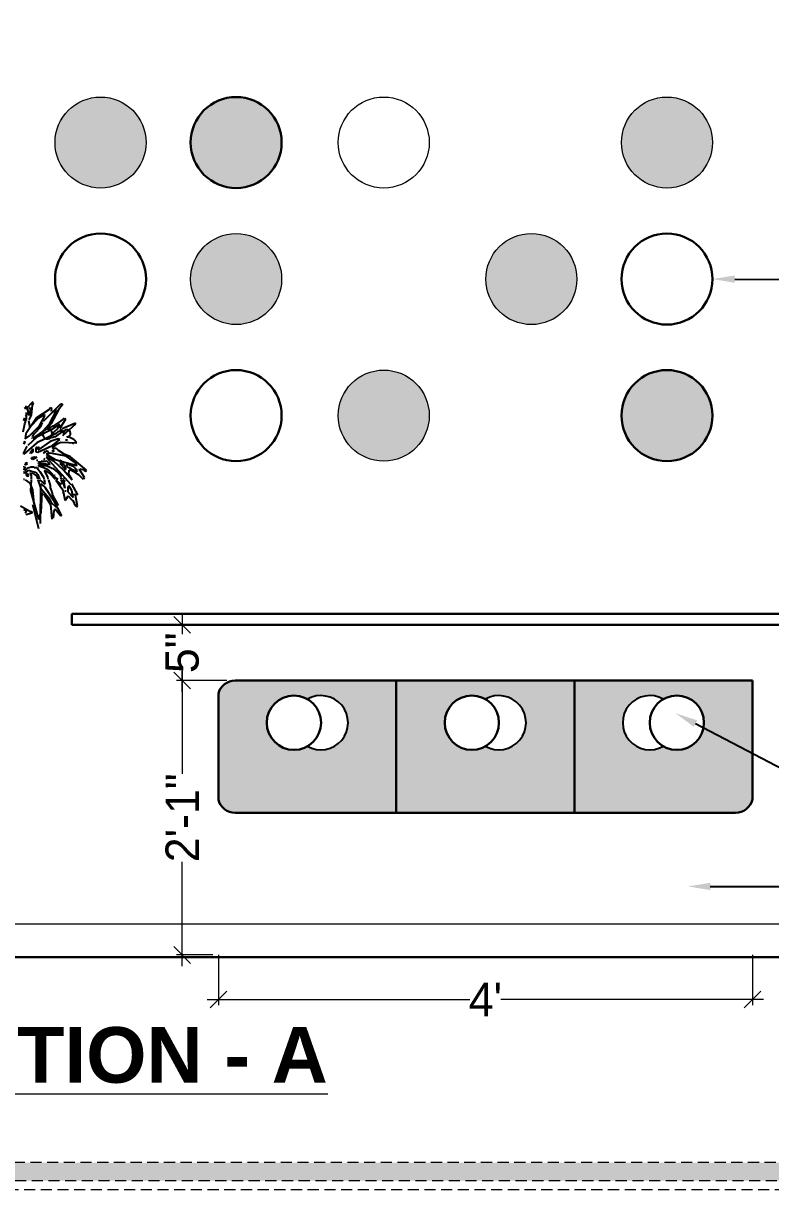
# Model space of a CAD drawing. Header units: millimetres. Extents: x 56222 to 3066687, y -650199 to -121287.
# Drawn here: x 134123.4 to 134190.6, y -183615.9 to -183511.1 of the extents above; entities that cross this region are included whole.
import ezdxf
from ezdxf import colors
from ezdxf.entities.mleader import LeaderData, LeaderLine
from ezdxf.math import Vec2, Vec3

# ---------------------------------------------------------------- set-up
doc = ezdxf.new("R2010")
doc.units = ezdxf.units.MM
doc.header["$MEASUREMENT"] = 0
doc.header["$PDMODE"] = 35
doc.linetypes.add('DASHED', pattern=[0.75, 0.5, -0.25])
doc.linetypes.add('DASHEDX2', pattern=[1.5, 1, -0.5])
doc.layers.get('Defpoints').update_dxf_attribs({"color": 220})
doc.layers.add('AR HATCH-7', color=7, linetype='Continuous')
for name, color, linetype, lineweight in [('DIM.', 250, 'Continuous', 13), ('Dimension', 10, 'DASHEDX2', 20), ('FURNI', 25, 'Continuous', 5), ('FURNITURE', 32, 'Continuous', 9), ('furniture dimensions', 1, 'DASHED', 0), ('GROUND FLOOR  ( HATCH )', 251, 'Continuous', 9), ('SECTION ( HATCH  )', 252, 'Continuous', 9), ('SECTION ( SLAB PLine )', 104, 'Continuous', 30), ('Text', 7, 'Continuous', 15), ('wall', 7, 'Continuous', 30)]:
    doc.layers.add(name, color=color, linetype=linetype, lineweight=lineweight)
doc.styles.add('century g', font='GOTHIC.TTF')
doc.styles.get("Standard").update_dxf_attribs({"font": 'arial.ttf', "height": 6})
doc.styles.add('style4', font='ARIALN.TTF')
doc.dimstyles.new('Archana', dxfattribs={"dimtxt": 2, "dimasz": 0.75, "dimexe": 0.5, "dimexo": 0.5, "dimgap": 0, "dimtad": 0, "dimzin": 0, "dimdsep": 46, "dimlunit": 4, "dimtxsty": 'century g', "dimblk": 'OBLIQUE', "dimcen": 0, "dimdle": 1, "dimclrd": 256, "dimclre": 256, "dimclrt": 256, "dimadec": 0, "dimazin": 0, "dimtfac": 1, "dimtofl": 0, "dimtmove": 1, "dimatfit": 3, "dimfxl": 1, "dimfxlon": 1, "dimtolj": 1, "dimtzin": 0, "dimlwd": -1, "dimlwe": -1, "dimarcsym": 0})

# ---------------------------------------------------------------- blocks, each defined once
blk = doc.blocks.new('A$C76AA168E')
at = {"color": 96, "linetype": 'ByBlock'}
for p, q in [((432.9, 1418.3), (429.4, 1422.9)), ((431.7, 1425.2), (435.2, 1425.2)), ((451.2, 1437.8), (432.9, 1418.3)), ((435.2, 1425.2), (442.1, 1402.3)), ((443.2, 1421.8), (440.9, 1419.5)), ((445.5, 1420.6), (443.2, 1421.8)), ((445.5, 1412.6), (445.5, 1420.6)), ((447.8, 1403.4), (451.2, 1437.8)), ((452.4, 1434.4), (450.1, 1429.8)), ((478.8, 1387.4), (523.5, 1432.1)), ((497.1, 1421.8), (492.5, 1417.2)), ((500.6, 1420.6), (497.1, 1421.8)), ((499.4, 1413.7), (500.6, 1420.6)), ((526.9, 1428.7), (517.8, 1417.2)), ((523.5, 1432.1), (526.9, 1432.1)), ((526.9, 1432.1), (526.9, 1428.7)), ((429.4, 1396.5), (427.2, 1388.5)), ((430.6, 1380.5), (435.2, 1394.2)), ((439.8, 1409.2), (431.7, 1400)), ((460.4, 1396.5), (432.9, 1355.2)), ((435.2, 1394.2), (435.2, 1410.3)), ((439.8, 1389.7), (443.2, 1370.2)), ((442.1, 1402.3), (445.5, 1412.6)), ((442.1, 1390.8), (447.8, 1403.4)), ((466.2, 1395.4), (443.2, 1372.4)), ((492.5, 1417.2), (460.4, 1396.5)), ((481.1, 1404.6), (466.2, 1395.4)), ((468.4, 1375.9), (482.2, 1401.1)), ((482.2, 1401.1), (481.1, 1404.6)), ((512, 1414.9), (492.5, 1379.3)), ((517.8, 1417.2), (498.3, 1381.6)), ((498.3, 1414.9), (499.4, 1413.7)), ((501.7, 1410.3), (510.9, 1417.2)), ((510.9, 1417.2), (512, 1414.9)), ((536.1, 1393.1), (521.2, 1369)), ((533.8, 1395.4), (536.1, 1393.1)), ((426, 1359.8), (430.6, 1380.5)), ((444.4, 1351.8), (468.4, 1375.9)), ((476.5, 1361), (450.1, 1342.6)), ((454.7, 1355.2), (470.7, 1372.4)), ((498.3, 1365.6), (461.6, 1346.1)), ((462.7, 1363.3), (463.9, 1364.4)), ((470.7, 1372.4), (476.5, 1383.9)), ((492.5, 1379.3), (476.5, 1361)), ((498.3, 1381.6), (489.1, 1369)), ((489.1, 1369), (491.4, 1367.9)), ((520.1, 1379.3), (498.3, 1365.6)), ((498.3, 1352.9), (515.5, 1369)), ((529.2, 1362.1), (508.6, 1347.2)), ((515.5, 1359.8), (509.7, 1355.2)), ((515.5, 1369), (521.2, 1378.2)), ((528.1, 1363.3), (515.5, 1359.8)), ((521.2, 1378.2), (520.1, 1379.3)), ((521.2, 1369), (529.2, 1362.1)), ((561.4, 1382.8), (526.9, 1367.9)), ((529.2, 1350.7), (562.5, 1380.5)), ((535, 1361), (536.1, 1362.1)), ((562.5, 1380.5), (561.4, 1382.8)), ((430.6, 1334.6), (427.2, 1332.3)), ((427.2, 1332.3), (428.3, 1328.9)), ((428.3, 1328.9), (431.7, 1333.4)), ((461.6, 1331.2), (428.3, 1302.5)), ((431.7, 1333.4), (430.6, 1334.6)), ((432.9, 1355.2), (431.7, 1341.5)), ((431.7, 1341.5), (443.2, 1350.7)), ((461.6, 1346.1), (438.6, 1324.3)), ((450.1, 1342.6), (448.9, 1344.9)), ((450.1, 1347.2), (454.7, 1355.2)), ((509.7, 1355.2), (461.6, 1331.2)), ((496, 1334.6), (463.9, 1312.8)), ((516.6, 1341.5), (496, 1334.6)), ((508.6, 1347.2), (499.4, 1344.9)), ((501.7, 1324.3), (521.2, 1340.3)), ((501.7, 1318.5), (515.5, 1330)), ((515.5, 1330), (523.5, 1333.4)), ((521.2, 1340.3), (516.6, 1341.5)), ((523.5, 1333.4), (564.8, 1331.2)), ((536.1, 1339.2), (540.7, 1339.2)), ((553.3, 1331.2), (556.8, 1328.9)), ((428.3, 1305.9), (436.3, 1323.1)), ((428.3, 1302.5), (428.3, 1305.9)), ((444.4, 1305.9), (451.2, 1316.2)), ((445.5, 1303.6), (444.4, 1305.9)), ((451.2, 1308.2), (445.5, 1303.6)), ((451.2, 1316.2), (451.2, 1308.2)), ((462.7, 1320.8), (459.3, 1318.5)), ((459.3, 1318.5), (459.3, 1308.2)), ((459.3, 1308.2), (463.9, 1307.1)), ((467.3, 1320.8), (460.4, 1316.2)), ((463.9, 1307.1), (501.7, 1324.3)), ((478.8, 1303.6), (487.9, 1311.7)), ((489.1, 1309.4), (479.9, 1308.2)), ((497.1, 1304.8), (485.7, 1302.5)), ((485.7, 1302.5), (508.6, 1288.7)), ((487.9, 1311.7), (493.7, 1303.6)), ((492.5, 1320.8), (489.1, 1317.4)), ((537.3, 1296.7), (497.1, 1304.8)), ((506.3, 1316.2), (501.7, 1318.5)), ((501.7, 1312.8), (501.7, 1309.4)), ((506.3, 1310.5), (501.7, 1312.8)), ((501.7, 1309.4), (506.3, 1310.5)), ((512, 1317.4), (506.3, 1316.2)), ((517.8, 1311.7), (512, 1317.4)), ((532.7, 1302.5), (517.8, 1311.7)), ((548.7, 1295.6), (532.7, 1302.5)), ((427.2, 1269.2), (430.6, 1270.4)), ((432.9, 1279.5), (430.6, 1277.2)), ((430.6, 1277.2), (431.7, 1274.9)), ((430.6, 1270.4), (431.7, 1266.9)), ((431.7, 1274.9), (437.5, 1278.4)), ((437.5, 1278.4), (432.9, 1279.5)), ((438.6, 1266.9), (446.7, 1269.2)), ((446.7, 1269.2), (453.5, 1269.2)), ((447.8, 1289.9), (448.9, 1293.3)), ((451.2, 1288.7), (447.8, 1289.9)), ((448.9, 1293.3), (455.8, 1295.6)), ((461.6, 1294.4), (451.2, 1288.7)), ((453.5, 1269.2), (454.7, 1268.1)), ((455.8, 1295.6), (461.6, 1294.4)), ((460.4, 1286.4), (463.9, 1286.4)), ((466.2, 1281.8), (465, 1280.7)), ((465, 1280.7), (466.2, 1278.4)), ((466.2, 1273.8), (465, 1272.7)), ((465, 1272.7), (466.2, 1273.8)), ((465, 1272.7), (481.1, 1266.9)), ((471.9, 1281.8), (466.2, 1281.8)), ((466.2, 1278.4), (478.8, 1278.4)), ((467.3, 1273.8), (477.6, 1273.8)), ((473, 1283), (471.9, 1281.8)), ((484.5, 1283), (473, 1283)), ((477.6, 1273.8), (478.8, 1272.7)), ((478.8, 1291), (482.2, 1288.7)), ((478.8, 1278.4), (479.9, 1277.2)), ((478.8, 1272.7), (485.7, 1272.7)), ((479.9, 1277.2), (485.7, 1277.2)), ((486.8, 1285.3), (484.5, 1283)), ((485.7, 1294.4), (549.9, 1223.3)), ((491.4, 1293.3), (485.7, 1294.4)), ((485.7, 1294.4), (491.4, 1293.3)), ((485.7, 1277.2), (486.8, 1276.1)), ((485.7, 1272.7), (497.1, 1268.1)), ((494.8, 1277.2), (486.8, 1285.3)), ((486.8, 1276.1), (492.5, 1276.1)), ((505.2, 1284.1), (492.5, 1292.2)), ((492.5, 1276.1), (493.7, 1274.9)), ((493.7, 1274.9), (494.8, 1277.2)), ((530.4, 1261.2), (505.2, 1284.1)), ((508.6, 1288.7), (564.8, 1272.7)), ((521.2, 1286.4), (524.7, 1284.1)), ((525.8, 1279.5), (521.2, 1278.4)), ((521.2, 1278.4), (536.1, 1262.3)), ((533.8, 1272.7), (525.8, 1279.5)), ((530.4, 1268.1), (529.2, 1269.2)), ((529.2, 1269.2), (530.4, 1268.1)), ((531.5, 1276.1), (530.4, 1277.2)), ((530.4, 1277.2), (531.5, 1276.1)), ((537.3, 1264.6), (533.8, 1272.7)), ((556.8, 1283), (537.3, 1296.7)), ((539.6, 1276.1), (538.4, 1274.9)), ((538.4, 1274.9), (539.6, 1271.5)), ((545.3, 1274.9), (539.6, 1276.1)), ((539.6, 1271.5), (543, 1268.1)), ((548.7, 1272.7), (545.3, 1274.9)), ((590, 1261.2), (548.7, 1295.6)), ((556.8, 1270.4), (548.7, 1272.7)), ((565.9, 1273.8), (556.8, 1283)), ((567.1, 1260), (556.8, 1270.4)), ((564.8, 1272.7), (565.9, 1273.8)), ((431.7, 1266.9), (427.2, 1261.2)), ((428.3, 1255.4), (430.6, 1257.7)), ((428.3, 1255.4), (429.4, 1253.2)), ((429.4, 1253.2), (440.9, 1261.2)), ((431.7, 1260), (438.6, 1266.9)), ((435.2, 1250.9), (432.9, 1248.6)), ((432.9, 1248.6), (436.3, 1245.1)), ((437.5, 1250.9), (435.2, 1250.9)), ((436.3, 1245.1), (440.9, 1246.3)), ((440.9, 1246.3), (437.5, 1250.9)), ((440.9, 1261.2), (445.5, 1258.9)), ((445.5, 1254.3), (444.4, 1253.2)), ((444.4, 1253.2), (445.5, 1254.3)), ((444.4, 1253.2), (446.7, 1246.3)), ((445.5, 1258.9), (451.2, 1257.7)), ((446.7, 1253.2), (452.4, 1252)), ((446.7, 1246.3), (446.7, 1237.1)), ((451.2, 1257.7), (458.1, 1255.4)), ((452.4, 1252), (460.4, 1246.3)), ((454.7, 1268.1), (461.6, 1268.1)), ((458.1, 1255.4), (463.9, 1249.7)), ((461.6, 1253.2), (460.4, 1254.3)), ((460.4, 1254.3), (461.6, 1253.2)), ((460.4, 1246.3), (463.9, 1237.1)), ((461.6, 1268.1), (469.6, 1257.7)), ((465, 1265.8), (463.9, 1266.9)), ((463.9, 1266.9), (465, 1265.8)), ((463.9, 1249.7), (468.4, 1237.1)), ((469.6, 1257.7), (478.8, 1242.8)), ((478.8, 1242.8), (479.9, 1237.1)), ((481.1, 1266.9), (486.8, 1264.6)), ((482.2, 1260), (481.1, 1258.9)), ((481.1, 1258.9), (482.2, 1260)), ((481.1, 1258.9), (489.1, 1242.8)), ((483.4, 1260), (496, 1250.9)), ((486.8, 1264.6), (493.7, 1258.9)), ((489.1, 1242.8), (490.2, 1237.1)), ((493.7, 1258.9), (512, 1240.5)), ((496, 1250.9), (508.6, 1237.1)), ((497.1, 1268.1), (499.4, 1265.8)), ((499.4, 1265.8), (501.7, 1265.8)), ((501.7, 1265.8), (514.3, 1256.6)), ((507.4, 1247.4), (506.3, 1248.6)), ((506.3, 1248.6), (507.4, 1247.4)), ((512, 1240.5), (515.5, 1237.1)), ((514.3, 1256.6), (523.5, 1246.3)), ((523.5, 1246.3), (522.4, 1241.7)), ((522.4, 1241.7), (524.7, 1237.1)), ((530.4, 1238.2), (529.2, 1237.1)), ((529.2, 1237.1), (530.4, 1238.2)), ((553.3, 1234.8), (530.4, 1261.2)), ((532.7, 1237.1), (531.5, 1238.2)), ((531.5, 1238.2), (532.7, 1237.1)), ((536.1, 1262.3), (537.3, 1264.6)), ((543, 1268.1), (545.3, 1268.1)), ((544.2, 1249.7), (545.3, 1261.2)), ((552.2, 1237.1), (544.2, 1249.7)), ((545.3, 1268.1), (549.9, 1264.6)), ((549.9, 1264.6), (559.1, 1261.2)), ((559.1, 1261.2), (565.9, 1257.7)), ((565.9, 1257.7), (567.1, 1260)), ((571.7, 1262.3), (572.8, 1264.6)), ((585.4, 1241.7), (571.7, 1262.3)), ((572.8, 1264.6), (580.9, 1262.3)), ((580.9, 1262.3), (587.7, 1257.7)), ((583.2, 1237.1), (585.4, 1241.7)), ((587.7, 1257.7), (590, 1261.2)), ((427.2, 1237.1), (429.4, 1237.1)), ((431.7, 1235.9), (443.2, 1226.8)), ((443.2, 1226.8), (450.1, 1209.6)), ((446.7, 1235.9), (445.5, 1207.3)), ((450.1, 1209.6), (453.5, 1175.2)), ((463.9, 1235.9), (471.9, 1213)), ((468.4, 1235.9), (482.2, 1224.5)), ((470.7, 1122.4), (471.9, 1225.6)), ((471.9, 1225.6), (482.2, 1216.4)), ((471.9, 1213), (492.5, 1188.9)), ((483.4, 1227.9), (481.1, 1235.9)), ((482.2, 1224.5), (483.4, 1227.9)), ((482.2, 1216.4), (504, 1184.3)), ((491.4, 1235.9), (496, 1221)), ((496, 1221), (496, 1215.3)), ((496, 1215.3), (500.6, 1205)), ((510.9, 1234.8), (529.2, 1209.6)), ((525.8, 1223.3), (510.9, 1234.8)), ((531.5, 1224.5), (524.7, 1235.9)), ((526.9, 1230.2), (525.8, 1223.3)), ((529.2, 1209.6), (533.8, 1184.3)), ((530.4, 1234.8), (533.8, 1214.2)), ((536.1, 1231.4), (530.4, 1234.8)), ((533.8, 1214.2), (531.5, 1224.5)), ((544.2, 1219.9), (541.9, 1217.6)), ((541.9, 1217.6), (541.9, 1205)), ((552.2, 1208.4), (544.2, 1219.9)), ((549.9, 1223.3), (551, 1225.6)), ((551, 1225.6), (567.1, 1196.9)), ((555.6, 1190.1), (552.2, 1208.4)), ((445.5, 1207.3), (466.2, 1132.7)), ((473, 1152.2), (475.3, 1202.7)), ((478.8, 1200.4), (497.1, 1171.7)), ((492.5, 1188.9), (498.3, 1177.4)), ((500.6, 1205), (501.7, 1195.8)), ((501.7, 1195.8), (516.6, 1169.4)), ((504, 1184.3), (525.8, 1143)), ((529.2, 1203.8), (531.5, 1199.2)), ((533.8, 1207.3), (537.3, 1207.3)), ((533.8, 1184.3), (536.1, 1183.2)), ((536.1, 1183.2), (543, 1194.7)), ((539.6, 1191.2), (539.6, 1187.8)), ((541.9, 1205), (555.6, 1190.1)), ((543, 1194.7), (559.1, 1176.3)), ((567.1, 1196.9), (548.7, 1198.1)), ((554.5, 1183.2), (560.2, 1170.6)), ((567.1, 1168.3), (561.4, 1195.8)), ((419.1, 1168.3), (443.2, 1154.5)), ((427.2, 1159.1), (435.2, 1153.4)), ((435.2, 1153.4), (431.7, 1149.9)), ((448.9, 1149.9), (432.9, 1145.3)), ((443.2, 1154.5), (448.9, 1153.4)), ((448.9, 1153.4), (448.9, 1149.9)), ((450.1, 1171.7), (466.2, 1109.8)), ((453.5, 1175.2), (455.8, 1169.4)), ((466.2, 1132.7), (473, 1152.2)), ((497.1, 1171.7), (500.6, 1133.9)), ((498.3, 1177.4), (512, 1164.8)), ((505.2, 1156.8), (504, 1136.2)), ((508.6, 1160.2), (505.2, 1156.8)), ((522.4, 1143), (508.6, 1160.2)), ((512, 1164.8), (513.2, 1166)), ((560.2, 1170.6), (564.8, 1166)), ((564.8, 1166), (567.1, 1168.3)), ((525.8, 1143), (522.4, 1143))]:
    blk.add_line(p, q, dxfattribs=at)
for centre, radius, start, end in [((446.7, 1484.9), 123.9, 290.9245, 314.2559), ((489.1, 1354.1), 12.6, 344.7449, 318.3665), ((539.6, 1356.4), 9.18, 270, 206.5651), ((539.6, 1317.4), 28.7, 28.6105, 90), ((523.5, 1190.1), 74.6, 38.2544, 72.9622)]:
    blk.add_arc(centre, radius, start, end, dxfattribs=at)
blk = doc.blocks.new('_Oblique')
at = {"layer": 'wall', "color": 0, "lineweight": -2}
blk.add_line((-0.5, -0.5), (0.5, 0.5), dxfattribs=at)
blk = doc.blocks.new('*D260')
at = {"layer": 'Defpoints', "color": 0, "linetype": 'Continuous', "lineweight": 30, "transparency": 16777216}
for p in [(134137.7, -183570.18), (134142.46, -183570.18, 0), (134140.95, -183594.84)]:
    blk.add_point(p, dxfattribs=at)
at = {"layer": 'furniture dimensions', "color": 5, "linetype": 'Continuous', "transparency": 16777216}
for p, q in [((134137.7, -183569.18), (134137.7, -183578.56)), ((134141.7, -183570.18), (134137.2, -183570.18)), ((134137.7, -183595.84), (134137.7, -183586.47))]:
    blk.add_line(p, q, dxfattribs=at)
at = {"layer": 'furniture dimensions', "color": 5, "linetype": 'ByBlock', "transparency": 16777216}
blk.add_line((134140.45, -183594.84), (134137.2, -183594.84), dxfattribs=at)
at = {"layer": 'furniture dimensions', "color": 5, "linetype": 'Continuous', "transparency": 16777216, "xscale": 1.5, "yscale": 1.5, "zscale": 1.5}
for p, rotation in [((134137.7, -183570.18), 90), ((134137.7, -183594.84), 270)]:
    blk.add_blockref('_Oblique', p, dxfattribs=dict(at, rotation=rotation))
at = {"layer": 'furniture dimensions', "linetype": 'Continuous', "lineweight": 0, "transparency": 16777216, "insert": (134137.7, -183582.51), "char_height": 3, "attachment_point": 5, "rotation": 90, "style": 'century g'}
blk.add_mtext('\\A1;2\'-1"', dxfattribs=at)
blk = doc.blocks.new('*D261')
at = {"layer": 'Defpoints', "color": 0, "linetype": 'Continuous', "lineweight": 30, "transparency": 16777216}
for p in [(134137.7, -183565.18), (134142.46, -183565.18, 0), (134144.11, -183570.18, 0)]:
    blk.add_point(p, dxfattribs=at)
at = {"layer": 'furniture dimensions', "color": 5, "linetype": 'Continuous', "transparency": 16777216}
for p, q in [((134137.7, -183564.18), (134137.7, -183566.01)), ((134141.7, -183565.18), (134137.2, -183565.18)), ((134137.7, -183571.18), (134137.7, -183569.35))]:
    blk.add_line(p, q, dxfattribs=at)
at = {"layer": 'furniture dimensions', "color": 5, "linetype": 'ByBlock', "transparency": 16777216}
blk.add_line((134141.7, -183570.18), (134137.2, -183570.18), dxfattribs=at)
at = {"layer": 'furniture dimensions', "color": 5, "linetype": 'Continuous', "transparency": 16777216, "xscale": 1.5, "yscale": 1.5, "zscale": 1.5}
for p, rotation in [((134137.7, -183565.18), 90), ((134137.7, -183570.18), 270)]:
    blk.add_blockref('_Oblique', p, dxfattribs=dict(at, rotation=rotation))
at = {"layer": 'furniture dimensions', "linetype": 'Continuous', "lineweight": 0, "transparency": 16777216, "insert": (134137.7, -183567.68), "char_height": 3, "attachment_point": 5, "rotation": 90, "style": 'century g'}
blk.add_mtext('\\A1;5"', dxfattribs=at)
blk = doc.blocks.new('*D262')
at = {"layer": 'Defpoints', "color": 0, "linetype": 'Continuous', "lineweight": 30, "transparency": 16777216}
for p in [(134140.95, -183576.12, 0), (134188.96, -183578.75, 0), (134188.96, -183598.84)]:
    blk.add_point(p, dxfattribs=at)
at = {"layer": 'furniture dimensions', "color": 5, "linetype": 'ByBlock', "transparency": 16777216}
blk.add_line((134140.95, -183594.84), (134140.95, -183599.34), dxfattribs=at)
at = {"layer": 'furniture dimensions', "color": 5, "linetype": 'Continuous', "transparency": 16777216}
for p, q in [((134188.96, -183594.84), (134188.96, -183599.34)), ((134139.95, -183598.84), (134163.57, -183598.84)), ((134189.96, -183598.84), (134166.34, -183598.84))]:
    blk.add_line(p, q, dxfattribs=at)
at = {"layer": 'furniture dimensions', "color": 5, "linetype": 'Continuous', "transparency": 16777216, "xscale": 1.5, "yscale": 1.5, "zscale": 1.5, "rotation": 180}
blk.add_blockref('_Oblique', (134140.95, -183598.84), dxfattribs=at)
at = {"layer": 'furniture dimensions', "color": 5, "linetype": 'Continuous', "transparency": 16777216, "xscale": 1.5, "yscale": 1.5, "zscale": 1.5}
blk.add_blockref('_Oblique', (134188.96, -183598.84), dxfattribs=at)
at = {"layer": 'furniture dimensions', "linetype": 'Continuous', "lineweight": 0, "transparency": 16777216, "insert": (134164.96, -183598.84), "char_height": 3, "attachment_point": 5, "style": 'century g'}
blk.add_mtext("\\A1;4'", dxfattribs=at)

msp = doc.modelspace()

# ---------------------------------------------------------------- hatches: boundary and pattern name
at = {"layer": 'AR HATCH-7', "lineweight": 30, "true_color": 0xf1e8df, "transparency": 33554687}
h = msp.add_hatch(color=254, dxfattribs=at)
h.dxf.hatch_style = 1
h.paths.add_polyline_path([(134159.91, -183546.37, 1), (134151.72, -183546.37, 1)])
h.paths.add_polyline_path([(134177.19, -183521.83, 1), (134185.37, -183521.83, 1)])
h.paths.add_polyline_path([(134126.26, -183521.83, 1), (134134.45, -183521.83, 1)])
at = {"layer": 'AR HATCH-7', "lineweight": 30, "true_color": 0xbd9865, "transparency": 33554687}
h = msp.add_hatch(color=33, dxfattribs=at)
h.dxf.hatch_style = 1
h.paths.add_polyline_path([(134188.96, -183570.18), (134172.96, -183570.18), (134172.96, -183582.07), (134187.45, -183582.07, 0.346677), (134188.96, -183580.89)])
h.paths.add_polyline_path([(134180.96, -183571.86, -0.57735), (134184.61, -183573.97, -0.57735), (134180.96, -183576.08, -1.732051)], flags=16)
h.paths.add_polyline_path([(134172.96, -183570.18), (134156.95, -183570.18), (134156.95, -183582.07), (134172.96, -183582.07)])
h.paths.add_polyline_path([(134164.96, -183576.08, -0.57735), (134161.3, -183573.97, -0.57735), (134164.96, -183571.86, -1.732051)], flags=16)
h.paths.add_polyline_path([(134156.95, -183570.18), (134142.46, -183570.18, 0.346677), (134140.95, -183571.36), (134140.95, -183580.89, 0.346677), (134142.46, -183582.07), (134156.95, -183582.07)])
h.paths.add_polyline_path([(134148.95, -183576.08, -0.57735), (134145.3, -183573.97, -0.57735), (134148.95, -183571.86, -1.732051)], flags=16)
at = {"layer": 'Dimension', "true_color": 0xd39e00}
h = msp.add_hatch(color=42, dxfattribs=at)
h.paths.add_polyline_path([(134076, -183452.75), (134076, -183615.12), (134306.67, -183615.12), (134306.67, -183452.75)])
h.paths.add_polyline_path([(134077.62, -183454.37), (134305.06, -183454.37), (134305.06, -183613.5), (134077.62, -183613.5)], flags=16)
at = {"layer": 'GROUND FLOOR  ( HATCH )', "lineweight": 30, "true_color": 0xcd2027}
h = msp.add_hatch(color=242, dxfattribs=at)
h.dxf.hatch_style = 1
h.set_gradient(color1=(147, 149, 152), name='CURVED')
h.paths.add_polyline_path([(134138.45, -183521.83, 1), (134146.64, -183521.83, 1)])
h = msp.add_hatch(color=242, dxfattribs=at)
h.dxf.hatch_style = 1
h.set_gradient(color1=(205, 105, 40), name='CURVED')
h.paths.add_polyline_path([(134138.45, -183534.1, 1), (134146.64, -183534.1, 1)])
h = msp.add_hatch(color=242, dxfattribs=at)
h.dxf.hatch_style = 1
h.set_gradient(color1=(205, 105, 40), name='CURVED')
h.paths.add_polyline_path([(134173.19, -183534.1, 1), (134165, -183534.1, 1)])
h = msp.add_hatch(color=242, dxfattribs=at)
h.dxf.hatch_style = 1
h.set_gradient(color1=(147, 149, 152), name='CURVED')
h.paths.add_polyline_path([(134185.37, -183546.37, 1), (134177.19, -183546.37, 1)])

# ---------------------------------------------------------------- linework, layer by layer
at = {"layer": 'Dimension', "color": 42, "true_color": 0xd39e00, "elevation": 0.12}
for points in [[(134075.19, -183451.95), (134307.48, -183451.95), (134307.48, -183615.93), (134075.19, -183615.93)], [(134076, -183452.75), (134306.67, -183452.75), (134306.67, -183615.12), (134076, -183615.12)], [(134077.62, -183454.37), (134305.06, -183454.37), (134305.06, -183613.5), (134077.62, -183613.5)]]:
    msp.add_lwpolyline(points, close=True, dxfattribs=at)
at = {"layer": 'FURNI', "lineweight": 0}
for centre in [(134130.36, -183521.83), (134155.82, -183521.83, -0.28), (134181.28, -183521.83, -0.28), (134142.55, -183534.1, -0.28), (134169.09, -183534.1, -0.28), (134155.82, -183546.37, -0.28)]:
    msp.add_circle(centre, 4.09, dxfattribs=at)
at = {"layer": 'FURNI', "lineweight": 30}
for centre in [(134142.55, -183521.83, -0.28), (134130.36, -183534.1, -0.28), (134181.28, -183534.1, -0.28), (134142.55, -183546.37, -0.28), (134181.28, -183546.37, -0.28)]:
    msp.add_circle(centre, 4.09, dxfattribs=at)
at = {"layer": 'FURNITURE', "lineweight": 30}
for p, q in [((134127.79, -183564.18, 0), (134197.22, -183564.18)), ((134127.79, -183564.18, 0), (134127.79, -183565.18, 0)), ((134127.79, -183565.18, 0), (134197.22, -183565.18)), ((134142.46, -183570.18, 0), (134188.96, -183570.18, 0)), ((134156.95, -183570.18, 0), (134156.95, -183582.07, 0)), ((134156.95, -183582.07, 0), (134156.95, -183570.18, 0)), ((134172.96, -183570.18, 0), (134172.96, -183582.07, 0)), ((134188.96, -183570.18, 0), (134188.96, -183580.89, 0)), ((134140.95, -183580.89, 0), (134140.95, -183571.36, 0)), ((134187.45, -183582.07, 0), (134142.46, -183582.07, 0))]:
    msp.add_line(p, q, dxfattribs=at)
for centre in [(134147.74, -183573.97, 0), (134163.74, -183573.97, 0), (134182.17, -183573.97, 0)]:
    msp.add_circle(centre, 2.44, dxfattribs=at)
for centre, start, end in [((134142.46, -183571.73, 0), 90, 166.4811), ((134142.46, -183580.52, 0), 193.5189, 270), ((134187.45, -183580.52, 0), 270, 346.4811)]:
    msp.add_arc(centre, 1.55, start, end, dxfattribs=at)
at = {"layer": 'FURNITURE', "lineweight": 25}
for centre, start, end in [((134150.17, -183573.97, 0), 240, 120), ((134166.17, -183573.97, 0), 240, 120), ((134179.74, -183573.97, 0), 60, 300)]:
    msp.add_arc(centre, 2.44, start, end, dxfattribs=at)
at = {"layer": 'SECTION ( HATCH  )', "color": 252, "lineweight": 0, "true_color": 0x939598}
msp.add_line((134119.78, -183592.04), (134232.55, -183592.04), dxfattribs=at)
at = {"layer": 'SECTION ( SLAB PLine )', "color": 1}
msp.add_line((134093.87, -183595.04), (134248.64, -183595.04), dxfattribs=at)

# ---------------------------------------------------------------- block references
at = {"xscale": 0.03471378084252857, "yscale": 0.03471378084252857, "zscale": 0.03471378084252857}
msp.add_blockref('A$C76AA168E', (134108.61, -183595.04), dxfattribs=at)

# ---------------------------------------------------------------- texts
at = {"layer": 'DIM.', "color": 1, "insert": (134099.57, -183601.32), "char_height": 5, "attachment_point": 1}
msp.add_mtext_dynamic_manual_height_columns('{\\fArial|b1|i0|c0|p34;\\LELEVATION - A}', width=111.5588, gutter_width=1, heights=[0], dxfattribs=at)

# ---------------------------------------------------------------- dimensions: what is measured, and where the dimension line sits
at = {"layer": 'furniture dimensions', "color": 5, "linetype": 'Continuous', "lineweight": 0}
for base, p1, p2, picture, middle in [((134137.7, -183565.18), (134144.11, -183570.18, 0), (134142.46, -183565.18, 0), '*D261', (134137.7, -183567.68)), ((134137.7, -183570.18), (134140.95, -183594.84), (134142.46, -183570.18, 0), '*D260', (134137.7, -183582.51))]:
    dim = msp.add_linear_dim(base=base, p1=p1, p2=p2, angle=90, dimstyle='Archana', override={"dimtxt": 3, "dimasz": 1.5, "dimdec": 0, "dimclrd": 5, "dimclre": 5, "dimfxl": 4}, dxfattribs=at)
    dim.commit()
    dim.dimension.update_dxf_attribs({"geometry": picture, "text_midpoint": middle})
dim = msp.add_linear_dim(base=(134188.96, -183598.84), p1=(134140.95, -183576.12, 0), p2=(134188.96, -183578.75, 0), dimstyle='Archana', override={"dimtxt": 3, "dimasz": 1.5, "dimdec": 0, "dimclrd": 5, "dimclre": 5, "dimfxl": 4}, dxfattribs=at)
dim.commit()
dim.dimension.update_dxf_attribs({"geometry": '*D262', "text_midpoint": (134164.96, -183598.84)})

# ---------------------------------------------------------------- leaders
at = {"layer": 'Text', "color": 1, "lineweight": 0, "ltscale": 20}
ml = msp.add_multileader_mtext('Standard', dxfattribs=at)
ml.set_content('Artifact/Lights\\P/photos', color=1, style='style4')
ml.set_leader_properties()
ml.build(insert=Vec2(0, 0))
ml.multileader.update_dxf_attribs({"dogleg_length": 2.02, "arrow_head_size": 2})
ctx = ml.context
ctx.base_point, ctx.char_height, ctx.arrow_head_size, ctx.landing_gap_size, ctx.plane_origin = Vec3(134249.88, -183534.37), 3, 2, 0.4, Vec3(134182.84, -183534.37)
notes = []
notes.append((ctx, [(0, (1, 1, 0), (134247.85, -183534.37), (1, 0), 2.02, [(0, [(134185.37, -183534.1)], 0, [])])]))
ctx.mtext.insert = Vec3(134250.28, -183532.46)
ml = msp.add_multileader_mtext('Standard', dxfattribs=at)
ml.set_content('shelf', color=1, style='style4')
ml.set_leader_properties()
ml.build(insert=Vec2(0, 0))
ml.multileader.update_dxf_attribs({"dogleg_length": 2.02, "arrow_head_size": 2})
ctx = ml.context
ctx.base_point, ctx.char_height, ctx.arrow_head_size, ctx.landing_gap_size, ctx.plane_origin = Vec3(134249.73, -183581.53), 3, 2, 0.4, Vec3(134182.73, -183579.81)
notes.append((ctx, [(0, (1, 1, 0), (134198.14, -183581.53), (1, 0), 51.58, [(0, [(134182.07, -183573.12)], 0, [])])]))
ctx.mtext.insert = Vec3(134250.13, -183580.01)
ml = msp.add_multileader_mtext('Standard', dxfattribs=at)
ml.set_content('Console', color=1, style='style4')
ml.set_leader_properties()
ml.build(insert=Vec2(0, 0))
ml.multileader.update_dxf_attribs({"dogleg_length": 2.02, "arrow_head_size": 2})
ctx = ml.context
ctx.base_point, ctx.char_height, ctx.arrow_head_size, ctx.landing_gap_size, ctx.plane_origin = Vec3(134249.77, -183588.68), 3, 2, 0.4, Vec3(134182.73, -183588.68)
notes.append((ctx, [(0, (1, 1, 0), (134247.74, -183588.68), (1, 0), 2.02, [(0, [(134183.18, -183588.68)], 0, [])])]))
ctx.mtext.insert = Vec3(134250.17, -183587.15)
for ctx, leaders in notes:
    for number, flags, end, landing, length, lines in leaders:
        leader = LeaderData()
        leader.index, (leader.has_last_leader_line, leader.has_dogleg_vector, leader.attachment_direction) = number, flags
        leader.last_leader_point, leader.dogleg_vector, leader.dogleg_length = Vec3(end), Vec3(landing), length
        for number, points, colour, breaks in lines:
            line = LeaderLine()
            line.index, line.vertices, line.color, line.breaks = number, Vec3.list(points), colors.encode_raw_color(colour), breaks
            leader.lines.append(line)
        ctx.leaders.append(leader)

doc.saveas('drawing.dxf')
